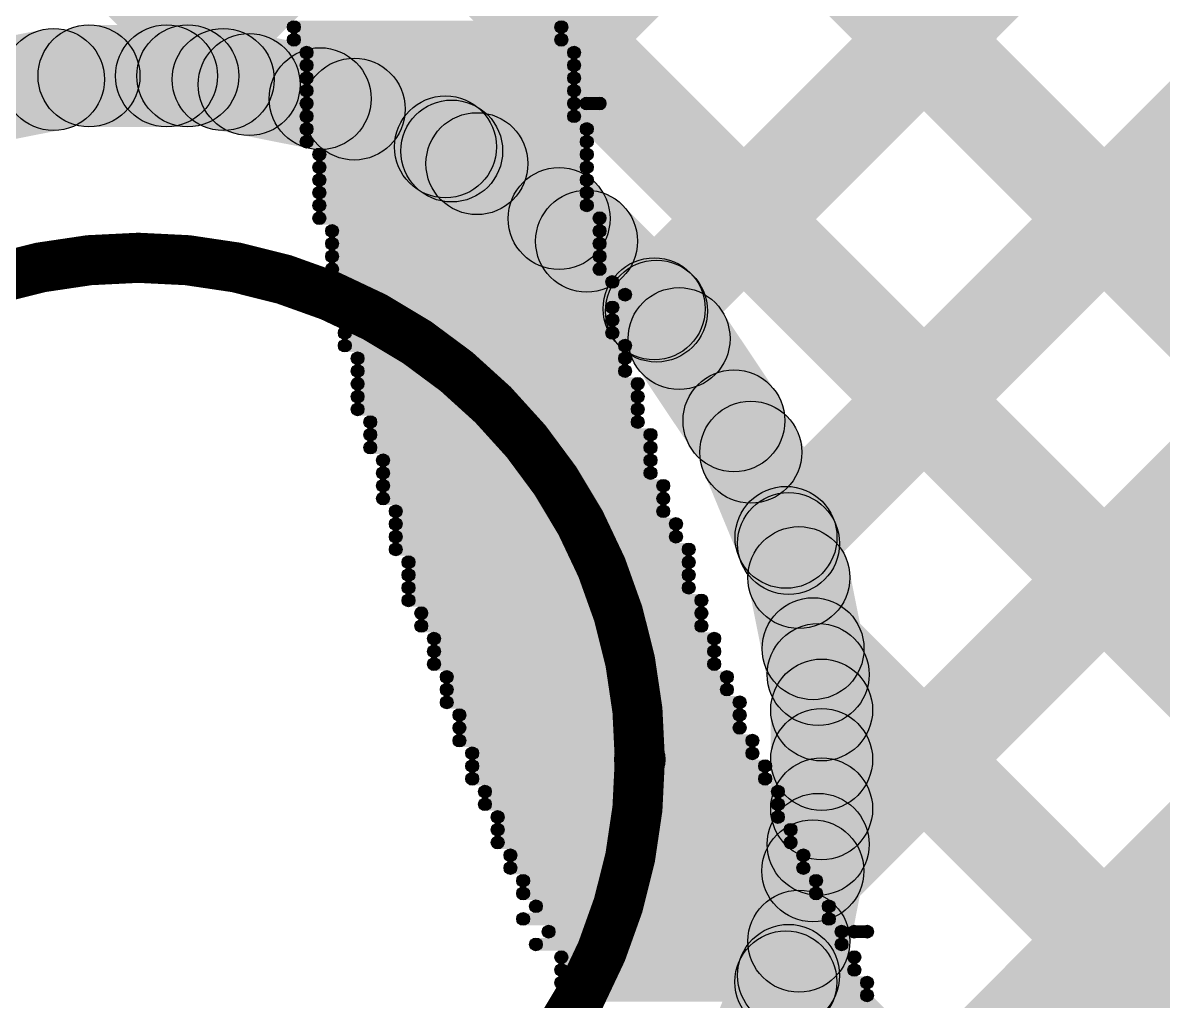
# Model space of a CAD drawing. Header units: millimetres. Extents: x 0 to 5.55, y 0 to 1.02.
# Drawn here: x 3.5737 to 3.6632, y 0.4915 to 0.5683 of the extents above; entities that cross this region are included whole.
import ezdxf

# ---------------------------------------------------------------- set-up
doc = ezdxf.new("R2010")
doc.units = ezdxf.units.MM
doc.header["$MEASUREMENT"] = 0
for name, color, linetype in [('BottomLayer', 5, 'Continuous'), ('Mechanical2', 216, 'Continuous'), ('MultiLayer', 9, 'Continuous'), ('TopLayer', 1, 'Continuous'), ('TopOverlay', 2, 'Continuous')]:
    doc.layers.add(name, color=color, linetype=linetype)

msp = doc.modelspace()

# ---------------------------------------------------------------- hatches: boundary and pattern name
at = {"layer": 'BottomLayer'}
for points in [[(3.545428, 0.377514), (3.539771, 0.38317), (4.154429, 0.997828), (4.160086, 0.992172)], [(3.587829, 0.561337), (3.582173, 0.566994), (4.013007, 0.997828), (4.018664, 0.992172)], [(3.61022, 0.555444), (3.604564, 0.5611), (4.041292, 0.997828), (4.046948, 0.992172)], [(3.62612, 0.543059), (3.620463, 0.548716), (4.069576, 0.997828), (4.075233, 0.992172)], [(3.636467, 0.525121), (3.63081, 0.530778), (4.09786, 0.997828), (4.103517, 0.992172)], [(3.638577, 0.498948), (3.63292, 0.504604), (4.126144, 0.997828), (4.131801, 0.992172)], [(3.485172, 0.720711), (3.490828, 0.726368), (3.919868, 0.297328), (3.914211, 0.291672)], [(3.471799, 0.705799), (3.477456, 0.711456), (3.891584, 0.297328), (3.885927, 0.291672)], [(3.452143, 0.697172), (3.457799, 0.702828), (3.594312, 0.566316), (3.588655, 0.560659)], [(3.569305, 0.558455), (3.567744, 0.566301), (3.57535, 0.567814), (3.576911, 0.559968)], [(3.578915, 0.560165), (3.578915, 0.568165), (3.586671, 0.568165), (3.586671, 0.560165)], [(3.588675, 0.559968), (3.590236, 0.567814), (3.597842, 0.566301), (3.596281, 0.558455)], [(3.598209, 0.55787), (3.60127, 0.565261), (3.608435, 0.562293), (3.605373, 0.554902)], [(3.60715, 0.553953), (3.611594, 0.560605), (3.618043, 0.556296), (3.613598, 0.549644)], [(3.615155, 0.548367), (3.620812, 0.554024), (3.626296, 0.54854), (3.620639, 0.542883)], [(3.621916, 0.541326), (3.628568, 0.545771), (3.632877, 0.539322), (3.626225, 0.534878)], [(3.627174, 0.533101), (3.634566, 0.536163), (3.637533, 0.528998), (3.630142, 0.525937)], [(3.630727, 0.524009), (3.638573, 0.52557), (3.640086, 0.517964), (3.63224, 0.516403)], [(3.632931, 0.516383), (3.638588, 0.52204), (3.863299, 0.297328), (3.857643, 0.291672)], [(3.640437, 0.510521), (3.632437, 0.510521), (3.632437, 0.514398), (3.640437, 0.514398)], [(3.640437, 0.506643), (3.632437, 0.506643), (3.632437, 0.510521), (3.640437, 0.510521)], [(3.638573, 0.495472), (3.630727, 0.497033), (3.63224, 0.504639), (3.640086, 0.503078)], [(3.634566, 0.484879), (3.627174, 0.48794), (3.630142, 0.495105), (3.637533, 0.492044)], [(3.630797, 0.490233), (3.636454, 0.49589), (3.835015, 0.297328), (3.829358, 0.291672)]]:
    msp.add_hatch(color=5, dxfattribs=at).paths.add_polyline_path(points)
h = msp.add_hatch(color=5, dxfattribs=at)
edge = h.paths.add_edge_path()
edge.add_arc((3.57613, 0.563891), 0.004, 0, 360)
h = msp.add_hatch(color=5, dxfattribs=at)
edge = h.paths.add_edge_path()
edge.add_arc((3.578915, 0.564165), 0.004, 0, 360)
h = msp.add_hatch(color=5, dxfattribs=at)
edge = h.paths.add_edge_path()
edge.add_arc((3.585001, 0.564165), 0.004, 0, 360)
h = msp.add_hatch(color=5, dxfattribs=at)
edge = h.paths.add_edge_path()
edge.add_arc((3.586671, 0.564165), 0.004, 0, 360)
h = msp.add_hatch(color=5, dxfattribs=at)
edge = h.paths.add_edge_path()
edge.add_arc((3.589455, 0.563891), 0.004, 0, 360)
h = msp.add_hatch(color=5, dxfattribs=at)
edge = h.paths.add_edge_path()
edge.add_arc((3.591483, 0.563488), 0.004, 0, 360)
h = msp.add_hatch(color=5, dxfattribs=at)
edge = h.paths.add_edge_path()
edge.add_arc((3.597062, 0.562378), 0.004, 0, 360)
h = msp.add_hatch(color=5, dxfattribs=at)
edge = h.paths.add_edge_path()
edge.add_arc((3.599739, 0.561566), 0.004, 0, 360)
h = msp.add_hatch(color=5, dxfattribs=at)
edge = h.paths.add_edge_path()
edge.add_arc((3.606904, 0.558598), 0.004, 0, 360)
h = msp.add_hatch(color=5, dxfattribs=at)
edge = h.paths.add_edge_path()
edge.add_arc((3.607392, 0.558272), 0.004, 0, 360)
h = msp.add_hatch(color=5, dxfattribs=at)
edge = h.paths.add_edge_path()
edge.add_arc((3.609372, 0.557279), 0.004, 0, 360)
h = msp.add_hatch(color=5, dxfattribs=at)
edge = h.paths.add_edge_path()
edge.add_arc((3.61582, 0.55297), 0.004, 0, 360)
h = msp.add_hatch(color=5, dxfattribs=at)
edge = h.paths.add_edge_path()
edge.add_arc((3.617983, 0.551195), 0.004, 0, 360)
h = msp.add_hatch(color=5, dxfattribs=at)
edge = h.paths.add_edge_path()
edge.add_arc((3.623291, 0.545887), 0.004, 0, 360)
h = msp.add_hatch(color=5, dxfattribs=at)
edge = h.paths.add_edge_path()
edge.add_arc((3.623467, 0.545711), 0.004, 0, 360)
h = msp.add_hatch(color=5, dxfattribs=at)
edge = h.paths.add_edge_path()
edge.add_arc((3.625242, 0.543548), 0.004, 0, 360)
h = msp.add_hatch(color=5, dxfattribs=at)
edge = h.paths.add_edge_path()
edge.add_arc((3.629551, 0.5371), 0.004, 0, 360)
h = msp.add_hatch(color=5, dxfattribs=at)
edge = h.paths.add_edge_path()
edge.add_arc((3.63087, 0.534632), 0.004, 0, 360)
h = msp.add_hatch(color=5, dxfattribs=at)
edge = h.paths.add_edge_path()
edge.add_arc((3.633638, 0.527949), 0.004, 0, 360)
h = msp.add_hatch(color=5, dxfattribs=at)
edge = h.paths.add_edge_path()
edge.add_arc((3.633838, 0.527467), 0.004, 0, 360)
h = msp.add_hatch(color=5, dxfattribs=at)
edge = h.paths.add_edge_path()
edge.add_arc((3.63465, 0.52479), 0.004, 0, 360)
h = msp.add_hatch(color=5, dxfattribs=at)
edge = h.paths.add_edge_path()
edge.add_arc((3.63576, 0.519211), 0.004, 0, 360)
h = msp.add_hatch(color=5, dxfattribs=at)
edge = h.paths.add_edge_path()
edge.add_arc((3.636163, 0.517183), 0.004, 0, 360)
h = msp.add_hatch(color=5, dxfattribs=at)
edge = h.paths.add_edge_path()
edge.add_arc((3.636437, 0.514398), 0.004, 0, 360)
h = msp.add_hatch(color=5, dxfattribs=at)
edge = h.paths.add_edge_path()
edge.add_arc((3.636437, 0.510521), 0.004, 0, 360)
h = msp.add_hatch(color=5, dxfattribs=at)
edge = h.paths.add_edge_path()
edge.add_arc((3.636437, 0.510521), 0.004, 0, 360)
h = msp.add_hatch(color=5, dxfattribs=at)
edge = h.paths.add_edge_path()
edge.add_arc((3.636437, 0.506643), 0.004, 0, 360)
h = msp.add_hatch(color=5, dxfattribs=at)
edge = h.paths.add_edge_path()
edge.add_arc((3.636163, 0.503858), 0.004, 0, 360)
h = msp.add_hatch(color=5, dxfattribs=at)
edge = h.paths.add_edge_path()
edge.add_arc((3.635749, 0.501776), 0.004, 0, 360)
h = msp.add_hatch(color=5, dxfattribs=at)
edge = h.paths.add_edge_path()
edge.add_arc((3.63465, 0.496252), 0.004, 0, 360)
h = msp.add_hatch(color=5, dxfattribs=at)
edge = h.paths.add_edge_path()
edge.add_arc((3.633625, 0.493061), 0.004, 0, 360)
h = msp.add_hatch(color=5, dxfattribs=at)
edge = h.paths.add_edge_path()
edge.add_arc((3.633838, 0.493575), 0.004, 0, 360)
at = {"layer": 'Mechanical2'}
h = msp.add_hatch(color=216, dxfattribs=at)
edge = h.paths.add_edge_path()
edge.add_arc((3.622163, 0.510521), 0.001969, 0, 360)
at = {"layer": 'TopLayer'}
for points in [[(3.158575, 0.990739), (3.164232, 0.996396), (3.594312, 0.566316), (3.588655, 0.560659)], [(3.186859, 0.990739), (3.192516, 0.996396), (3.876584, 0.312328), (3.870927, 0.306672)], [(3.215143, 0.990739), (3.2208, 0.996396), (3.904868, 0.312328), (3.899211, 0.306672)], [(3.525586, 0.357672), (3.519929, 0.363328), (4.152996, 0.996396), (4.158653, 0.990739)], [(3.587829, 0.561337), (3.582173, 0.566994), (4.011575, 0.996396), (4.017232, 0.990739)], [(3.61022, 0.555444), (3.604564, 0.5611), (4.039859, 0.996396), (4.045516, 0.990739)], [(3.62612, 0.543059), (3.620463, 0.548716), (4.068144, 0.996396), (4.0738, 0.990739)], [(3.636467, 0.525121), (3.63081, 0.530778), (4.096428, 0.996396), (4.102085, 0.990739)], [(3.638577, 0.498948), (3.63292, 0.504604), (4.124712, 0.996396), (4.130369, 0.990739)], [(3.569305, 0.558455), (3.567744, 0.566301), (3.57535, 0.567814), (3.576911, 0.559968)], [(3.578915, 0.560165), (3.578915, 0.568165), (3.586671, 0.568165), (3.586671, 0.560165)], [(3.588675, 0.559968), (3.590236, 0.567814), (3.597842, 0.566301), (3.596281, 0.558455)], [(3.598209, 0.55787), (3.60127, 0.565261), (3.608435, 0.562293), (3.605373, 0.554902)], [(3.60715, 0.553953), (3.611594, 0.560605), (3.618043, 0.556296), (3.613598, 0.549644)], [(3.615155, 0.548367), (3.620812, 0.554024), (3.626296, 0.54854), (3.620639, 0.542883)], [(3.621916, 0.541326), (3.628568, 0.545771), (3.632877, 0.539322), (3.626225, 0.534878)], [(3.627174, 0.533101), (3.634566, 0.536163), (3.637533, 0.528998), (3.630142, 0.525937)], [(3.630727, 0.524009), (3.638573, 0.52557), (3.640086, 0.517964), (3.63224, 0.516403)], [(3.632931, 0.516383), (3.638588, 0.52204), (3.848299, 0.312328), (3.842643, 0.306672)], [(3.640437, 0.510521), (3.632437, 0.510521), (3.632437, 0.514398), (3.640437, 0.514398)], [(3.640437, 0.506643), (3.632437, 0.506643), (3.632437, 0.510521), (3.640437, 0.510521)], [(3.638573, 0.495472), (3.630727, 0.497033), (3.63224, 0.504639), (3.640086, 0.503078)], [(3.634566, 0.484879), (3.627174, 0.48794), (3.630142, 0.495105), (3.637533, 0.492044)], [(3.630797, 0.490233), (3.636454, 0.49589), (3.820015, 0.312328), (3.814358, 0.306672)]]:
    msp.add_hatch(color=1, dxfattribs=at).paths.add_polyline_path(points)
h = msp.add_hatch(color=1, dxfattribs=at)
edge = h.paths.add_edge_path()
edge.add_arc((3.57613, 0.563891), 0.004, 0, 360)
h = msp.add_hatch(color=1, dxfattribs=at)
edge = h.paths.add_edge_path()
edge.add_arc((3.578915, 0.564165), 0.004, 0, 360)
h = msp.add_hatch(color=1, dxfattribs=at)
edge = h.paths.add_edge_path()
edge.add_arc((3.585001, 0.564165), 0.004, 0, 360)
h = msp.add_hatch(color=1, dxfattribs=at)
edge = h.paths.add_edge_path()
edge.add_arc((3.586671, 0.564165), 0.004, 0, 360)
h = msp.add_hatch(color=1, dxfattribs=at)
edge = h.paths.add_edge_path()
edge.add_arc((3.589455, 0.563891), 0.004, 0, 360)
h = msp.add_hatch(color=1, dxfattribs=at)
edge = h.paths.add_edge_path()
edge.add_arc((3.591483, 0.563488), 0.004, 0, 360)
h = msp.add_hatch(color=1, dxfattribs=at)
edge = h.paths.add_edge_path()
edge.add_arc((3.597062, 0.562378), 0.004, 0, 360)
h = msp.add_hatch(color=1, dxfattribs=at)
edge = h.paths.add_edge_path()
edge.add_arc((3.599739, 0.561566), 0.004, 0, 360)
h = msp.add_hatch(color=1, dxfattribs=at)
edge = h.paths.add_edge_path()
edge.add_arc((3.606904, 0.558598), 0.004, 0, 360)
h = msp.add_hatch(color=1, dxfattribs=at)
edge = h.paths.add_edge_path()
edge.add_arc((3.607392, 0.558272), 0.004, 0, 360)
h = msp.add_hatch(color=1, dxfattribs=at)
edge = h.paths.add_edge_path()
edge.add_arc((3.609372, 0.557279), 0.004, 0, 360)
h = msp.add_hatch(color=1, dxfattribs=at)
edge = h.paths.add_edge_path()
edge.add_arc((3.61582, 0.55297), 0.004, 0, 360)
h = msp.add_hatch(color=1, dxfattribs=at)
edge = h.paths.add_edge_path()
edge.add_arc((3.617983, 0.551195), 0.004, 0, 360)
h = msp.add_hatch(color=1, dxfattribs=at)
edge = h.paths.add_edge_path()
edge.add_arc((3.623291, 0.545887), 0.004, 0, 360)
h = msp.add_hatch(color=1, dxfattribs=at)
edge = h.paths.add_edge_path()
edge.add_arc((3.623467, 0.545711), 0.004, 0, 360)
h = msp.add_hatch(color=1, dxfattribs=at)
edge = h.paths.add_edge_path()
edge.add_arc((3.625242, 0.543548), 0.004, 0, 360)
h = msp.add_hatch(color=1, dxfattribs=at)
edge = h.paths.add_edge_path()
edge.add_arc((3.629551, 0.5371), 0.004, 0, 360)
h = msp.add_hatch(color=1, dxfattribs=at)
edge = h.paths.add_edge_path()
edge.add_arc((3.63087, 0.534632), 0.004, 0, 360)
h = msp.add_hatch(color=1, dxfattribs=at)
edge = h.paths.add_edge_path()
edge.add_arc((3.633638, 0.527949), 0.004, 0, 360)
h = msp.add_hatch(color=1, dxfattribs=at)
edge = h.paths.add_edge_path()
edge.add_arc((3.633838, 0.527467), 0.004, 0, 360)
h = msp.add_hatch(color=1, dxfattribs=at)
edge = h.paths.add_edge_path()
edge.add_arc((3.63465, 0.52479), 0.004, 0, 360)
h = msp.add_hatch(color=1, dxfattribs=at)
edge = h.paths.add_edge_path()
edge.add_arc((3.63576, 0.519211), 0.004, 0, 360)
h = msp.add_hatch(color=1, dxfattribs=at)
edge = h.paths.add_edge_path()
edge.add_arc((3.636163, 0.517183), 0.004, 0, 360)
h = msp.add_hatch(color=1, dxfattribs=at)
edge = h.paths.add_edge_path()
edge.add_arc((3.636437, 0.514398), 0.004, 0, 360)
h = msp.add_hatch(color=1, dxfattribs=at)
edge = h.paths.add_edge_path()
edge.add_arc((3.636437, 0.510521), 0.004, 0, 360)
h = msp.add_hatch(color=1, dxfattribs=at)
edge = h.paths.add_edge_path()
edge.add_arc((3.636437, 0.510521), 0.004, 0, 360)
h = msp.add_hatch(color=1, dxfattribs=at)
edge = h.paths.add_edge_path()
edge.add_arc((3.636437, 0.506643), 0.004, 0, 360)
h = msp.add_hatch(color=1, dxfattribs=at)
edge = h.paths.add_edge_path()
edge.add_arc((3.636163, 0.503858), 0.004, 0, 360)
h = msp.add_hatch(color=1, dxfattribs=at)
edge = h.paths.add_edge_path()
edge.add_arc((3.635749, 0.501776), 0.004, 0, 360)
h = msp.add_hatch(color=1, dxfattribs=at)
edge = h.paths.add_edge_path()
edge.add_arc((3.63465, 0.496252), 0.004, 0, 360)
h = msp.add_hatch(color=1, dxfattribs=at)
edge = h.paths.add_edge_path()
edge.add_arc((3.633625, 0.493061), 0.004, 0, 360)
h = msp.add_hatch(color=1, dxfattribs=at)
edge = h.paths.add_edge_path()
edge.add_arc((3.633838, 0.493575), 0.004, 0, 360)
at = {"layer": 'TopOverlay'}
h = msp.add_hatch(color=2, dxfattribs=at)
edge = h.paths.add_edge_path()
edge.add_arc((3.595, 0.568), 0.0005, 0, 360)
for points in [[(3.595, 0.5675), (3.595, 0.5685), (3.616, 0.5685), (3.616, 0.5675)], [(3.595, 0.5665), (3.595, 0.5675), (3.616, 0.5675), (3.616, 0.5665)], [(3.596, 0.5655), (3.596, 0.5665), (3.617, 0.5665), (3.617, 0.5655)], [(3.596, 0.5645), (3.596, 0.5655), (3.617, 0.5655), (3.617, 0.5645)], [(3.596, 0.5635), (3.596, 0.5645), (3.617, 0.5645), (3.617, 0.5635)], [(3.596, 0.5625), (3.596, 0.5635), (3.617, 0.5635), (3.617, 0.5625)], [(3.596, 0.5615), (3.596, 0.5625), (3.617, 0.5625), (3.617, 0.5615)], [(3.618, 0.5615), (3.618, 0.5625), (3.619, 0.5625), (3.619, 0.5615)], [(3.596, 0.5605), (3.596, 0.5615), (3.617, 0.5615), (3.617, 0.5605)], [(3.596, 0.5595), (3.596, 0.5605), (3.618, 0.5605), (3.618, 0.5595)], [(3.596, 0.5585), (3.596, 0.5595), (3.618, 0.5595), (3.618, 0.5585)], [(3.597, 0.5575), (3.597, 0.5585), (3.618, 0.5585), (3.618, 0.5575)], [(3.597, 0.5565), (3.597, 0.5575), (3.618, 0.5575), (3.618, 0.5565)], [(3.597, 0.5555), (3.597, 0.5565), (3.618, 0.5565), (3.618, 0.5555)], [(3.597, 0.5545), (3.597, 0.5555), (3.618, 0.5555), (3.618, 0.5545)], [(3.597, 0.5535), (3.597, 0.5545), (3.618, 0.5545), (3.618, 0.5535)], [(3.597, 0.5525), (3.597, 0.5535), (3.619, 0.5535), (3.619, 0.5525)], [(3.598, 0.5515), (3.598, 0.5525), (3.619, 0.5525), (3.619, 0.5515)], [(3.598, 0.5505), (3.598, 0.5515), (3.619, 0.5515), (3.619, 0.5505)], [(3.598, 0.5495), (3.598, 0.5505), (3.619, 0.5505), (3.619, 0.5495)], [(3.598, 0.5485), (3.598, 0.5495), (3.619, 0.5495), (3.619, 0.5485)], [(3.598, 0.5475), (3.598, 0.5485), (3.62, 0.5485), (3.62, 0.5475)], [(3.596, 0.5465), (3.596, 0.5475), (3.597, 0.5475), (3.597, 0.5465)], [(3.599, 0.5465), (3.599, 0.5475), (3.621, 0.5475), (3.621, 0.5465)], [(3.599, 0.5455), (3.599, 0.5465), (3.62, 0.5465), (3.62, 0.5455)], [(3.599, 0.5445), (3.599, 0.5455), (3.62, 0.5455), (3.62, 0.5445)], [(3.599, 0.5435), (3.599, 0.5445), (3.62, 0.5445), (3.62, 0.5435)], [(3.599, 0.5425), (3.599, 0.5435), (3.621, 0.5435), (3.621, 0.5425)], [(3.6, 0.5415), (3.6, 0.5425), (3.621, 0.5425), (3.621, 0.5415)], [(3.6, 0.5405), (3.6, 0.5415), (3.621, 0.5415), (3.621, 0.5405)], [(3.6, 0.5395), (3.6, 0.5405), (3.622, 0.5405), (3.622, 0.5395)], [(3.6, 0.5385), (3.6, 0.5395), (3.622, 0.5395), (3.622, 0.5385)], [(3.6, 0.5375), (3.6, 0.5385), (3.622, 0.5385), (3.622, 0.5375)], [(3.601, 0.5365), (3.601, 0.5375), (3.622, 0.5375), (3.622, 0.5365)], [(3.601, 0.5355), (3.601, 0.5365), (3.623, 0.5365), (3.623, 0.5355)], [(3.601, 0.5345), (3.601, 0.5355), (3.623, 0.5355), (3.623, 0.5345)], [(3.602, 0.5335), (3.602, 0.5345), (3.623, 0.5345), (3.623, 0.5335)], [(3.602, 0.5325), (3.602, 0.5335), (3.623, 0.5335), (3.623, 0.5325)], [(3.602, 0.5315), (3.602, 0.5325), (3.624, 0.5325), (3.624, 0.5315)], [(3.602, 0.5305), (3.602, 0.5315), (3.624, 0.5315), (3.624, 0.5305)], [(3.603, 0.5295), (3.603, 0.5305), (3.624, 0.5305), (3.624, 0.5295)], [(3.603, 0.5285), (3.603, 0.5295), (3.625, 0.5295), (3.625, 0.5285)], [(3.603, 0.5275), (3.603, 0.5285), (3.625, 0.5285), (3.625, 0.5275)], [(3.603, 0.5265), (3.603, 0.5275), (3.626, 0.5275), (3.626, 0.5265)], [(3.604, 0.5255), (3.604, 0.5265), (3.626, 0.5265), (3.626, 0.5255)], [(3.604, 0.5245), (3.604, 0.5255), (3.626, 0.5255), (3.626, 0.5245)], [(3.604, 0.5235), (3.604, 0.5245), (3.626, 0.5245), (3.626, 0.5235)], [(3.604, 0.5225), (3.604, 0.5235), (3.627, 0.5235), (3.627, 0.5225)], [(3.605, 0.5215), (3.605, 0.5225), (3.627, 0.5225), (3.627, 0.5215)], [(3.605, 0.5205), (3.605, 0.5215), (3.627, 0.5215), (3.627, 0.5205)], [(3.606, 0.5195), (3.606, 0.5205), (3.628, 0.5205), (3.628, 0.5195)], [(3.606, 0.5185), (3.606, 0.5195), (3.628, 0.5195), (3.628, 0.5185)], [(3.606, 0.5175), (3.606, 0.5185), (3.628, 0.5185), (3.628, 0.5175)], [(3.607, 0.5165), (3.607, 0.5175), (3.629, 0.5175), (3.629, 0.5165)], [(3.607, 0.5155), (3.607, 0.5165), (3.629, 0.5165), (3.629, 0.5155)], [(3.607, 0.5145), (3.607, 0.5155), (3.63, 0.5155), (3.63, 0.5145)], [(3.608, 0.5135), (3.608, 0.5145), (3.63, 0.5145), (3.63, 0.5135)], [(3.608, 0.5125), (3.608, 0.5135), (3.63, 0.5135), (3.63, 0.5125)], [(3.608, 0.5115), (3.608, 0.5125), (3.631, 0.5125), (3.631, 0.5115)], [(3.609, 0.5105), (3.609, 0.5115), (3.631, 0.5115), (3.631, 0.5105)], [(3.609, 0.5095), (3.609, 0.5105), (3.632, 0.5105), (3.632, 0.5095)], [(3.609, 0.5085), (3.609, 0.5095), (3.632, 0.5095), (3.632, 0.5085)], [(3.61, 0.5075), (3.61, 0.5085), (3.633, 0.5085), (3.633, 0.5075)], [(3.61, 0.5065), (3.61, 0.5075), (3.633, 0.5075), (3.633, 0.5065)], [(3.611, 0.5055), (3.611, 0.5065), (3.633, 0.5065), (3.633, 0.5055)], [(3.611, 0.5045), (3.611, 0.5055), (3.634, 0.5055), (3.634, 0.5045)], [(3.611, 0.5035), (3.611, 0.5045), (3.634, 0.5045), (3.634, 0.5035)], [(3.612, 0.5025), (3.612, 0.5035), (3.635, 0.5035), (3.635, 0.5025)], [(3.612, 0.5015), (3.612, 0.5025), (3.635, 0.5025), (3.635, 0.5015)], [(3.613, 0.5005), (3.613, 0.5015), (3.636, 0.5015), (3.636, 0.5005)], [(3.613, 0.4995), (3.613, 0.5005), (3.636, 0.5005), (3.636, 0.4995)], [(3.614, 0.4985), (3.614, 0.4995), (3.637, 0.4995), (3.637, 0.4985)], [(3.613, 0.4975), (3.613, 0.4985), (3.637, 0.4985), (3.637, 0.4975)], [(3.615, 0.4965), (3.615, 0.4975), (3.638, 0.4975), (3.638, 0.4965)], [(3.639, 0.4965), (3.639, 0.4975), (3.64, 0.4975), (3.64, 0.4965)], [(3.614, 0.4955), (3.614, 0.4965), (3.638, 0.4965), (3.638, 0.4955)], [(3.616, 0.4945), (3.616, 0.4955), (3.639, 0.4955), (3.639, 0.4945)], [(3.616, 0.4935), (3.616, 0.4945), (3.639, 0.4945), (3.639, 0.4935)], [(3.616, 0.4925), (3.616, 0.4935), (3.64, 0.4935), (3.64, 0.4925)], [(3.617, 0.4915), (3.617, 0.4925), (3.64, 0.4925), (3.64, 0.4915)]]:
    msp.add_hatch(color=2, dxfattribs=at).paths.add_polyline_path(points)
h = msp.add_hatch(color=2, dxfattribs=at)
edge = h.paths.add_edge_path()
edge.add_arc((3.616, 0.568), 0.0005, 0, 360)
h = msp.add_hatch(color=2, dxfattribs=at)
edge = h.paths.add_edge_path()
edge.add_arc((3.595, 0.567), 0.0005, 0, 360)
h = msp.add_hatch(color=2, dxfattribs=at)
edge = h.paths.add_edge_path()
edge.add_arc((3.616, 0.567), 0.0005, 0, 360)
h = msp.add_hatch(color=2, dxfattribs=at)
edge = h.paths.add_edge_path()
edge.add_arc((3.596, 0.566), 0.0005, 0, 360)
h = msp.add_hatch(color=2, dxfattribs=at)
edge = h.paths.add_edge_path()
edge.add_arc((3.617, 0.566), 0.0005, 0, 360)
h = msp.add_hatch(color=2, dxfattribs=at)
edge = h.paths.add_edge_path()
edge.add_arc((3.596, 0.565), 0.0005, 0, 360)
h = msp.add_hatch(color=2, dxfattribs=at)
edge = h.paths.add_edge_path()
edge.add_arc((3.617, 0.565), 0.0005, 0, 360)
h = msp.add_hatch(color=2, dxfattribs=at)
edge = h.paths.add_edge_path()
edge.add_arc((3.596, 0.564), 0.0005, 0, 360)
h = msp.add_hatch(color=2, dxfattribs=at)
edge = h.paths.add_edge_path()
edge.add_arc((3.617, 0.564), 0.0005, 0, 360)
h = msp.add_hatch(color=2, dxfattribs=at)
edge = h.paths.add_edge_path()
edge.add_arc((3.596, 0.563), 0.0005, 0, 360)
h = msp.add_hatch(color=2, dxfattribs=at)
edge = h.paths.add_edge_path()
edge.add_arc((3.617, 0.563), 0.0005, 0, 360)
h = msp.add_hatch(color=2, dxfattribs=at)
edge = h.paths.add_edge_path()
edge.add_arc((3.596, 0.562), 0.0005, 0, 360)
h = msp.add_hatch(color=2, dxfattribs=at)
edge = h.paths.add_edge_path()
edge.add_arc((3.617, 0.562), 0.0005, 0, 360)
h = msp.add_hatch(color=2, dxfattribs=at)
edge = h.paths.add_edge_path()
edge.add_arc((3.618, 0.562), 0.0005, 0, 360)
h = msp.add_hatch(color=2, dxfattribs=at)
edge = h.paths.add_edge_path()
edge.add_arc((3.619, 0.562), 0.0005, 0, 360)
h = msp.add_hatch(color=2, dxfattribs=at)
edge = h.paths.add_edge_path()
edge.add_arc((3.596, 0.561), 0.0005, 0, 360)
h = msp.add_hatch(color=2, dxfattribs=at)
edge = h.paths.add_edge_path()
edge.add_arc((3.617, 0.561), 0.0005, 0, 360)
h = msp.add_hatch(color=2, dxfattribs=at)
edge = h.paths.add_edge_path()
edge.add_arc((3.596, 0.56), 0.0005, 0, 360)
h = msp.add_hatch(color=2, dxfattribs=at)
edge = h.paths.add_edge_path()
edge.add_arc((3.618, 0.56), 0.0005, 0, 360)
h = msp.add_hatch(color=2, dxfattribs=at)
edge = h.paths.add_edge_path()
edge.add_arc((3.596, 0.559), 0.0005, 0, 360)
h = msp.add_hatch(color=2, dxfattribs=at)
edge = h.paths.add_edge_path()
edge.add_arc((3.618, 0.559), 0.0005, 0, 360)
h = msp.add_hatch(color=2, dxfattribs=at)
edge = h.paths.add_edge_path()
edge.add_arc((3.597, 0.558), 0.0005, 0, 360)
h = msp.add_hatch(color=2, dxfattribs=at)
edge = h.paths.add_edge_path()
edge.add_arc((3.618, 0.558), 0.0005, 0, 360)
h = msp.add_hatch(color=2, dxfattribs=at)
edge = h.paths.add_edge_path()
edge.add_arc((3.597, 0.557), 0.0005, 0, 360)
h = msp.add_hatch(color=2, dxfattribs=at)
edge = h.paths.add_edge_path()
edge.add_arc((3.618, 0.557), 0.0005, 0, 360)
h = msp.add_hatch(color=2, dxfattribs=at)
edge = h.paths.add_edge_path()
edge.add_arc((3.597, 0.556), 0.0005, 0, 360)
h = msp.add_hatch(color=2, dxfattribs=at)
edge = h.paths.add_edge_path()
edge.add_arc((3.618, 0.556), 0.0005, 0, 360)
h = msp.add_hatch(color=2, dxfattribs=at)
edge = h.paths.add_edge_path()
edge.add_arc((3.597, 0.555), 0.0005, 0, 360)
h = msp.add_hatch(color=2, dxfattribs=at)
edge = h.paths.add_edge_path()
edge.add_arc((3.618, 0.555), 0.0005, 0, 360)
h = msp.add_hatch(color=2, dxfattribs=at)
edge = h.paths.add_edge_path()
edge.add_arc((3.597, 0.554), 0.0005, 0, 360)
h = msp.add_hatch(color=2, dxfattribs=at)
edge = h.paths.add_edge_path()
edge.add_arc((3.618, 0.554), 0.0005, 0, 360)
h = msp.add_hatch(color=2, dxfattribs=at)
edge = h.paths.add_edge_path()
edge.add_arc((3.597, 0.553), 0.0005, 0, 360)
h = msp.add_hatch(color=2, dxfattribs=at)
edge = h.paths.add_edge_path()
edge.add_arc((3.619, 0.553), 0.0005, 0, 360)
h = msp.add_hatch(color=2, dxfattribs=at)
edge = h.paths.add_edge_path()
edge.add_arc((3.598, 0.552), 0.0005, 0, 360)
h = msp.add_hatch(color=2, dxfattribs=at)
edge = h.paths.add_edge_path()
edge.add_arc((3.619, 0.552), 0.0005, 0, 360)
h = msp.add_hatch(color=2, dxfattribs=at)
edge = h.paths.add_edge_path()
edge.add_arc((3.598, 0.551), 0.0005, 0, 360)
h = msp.add_hatch(color=2, dxfattribs=at)
edge = h.paths.add_edge_path()
edge.add_arc((3.619, 0.551), 0.0005, 0, 360)
h = msp.add_hatch(color=2, dxfattribs=at)
edge = h.paths.add_edge_path()
edge.add_arc((3.598, 0.55), 0.0005, 0, 360)
h = msp.add_hatch(color=2, dxfattribs=at)
edge = h.paths.add_edge_path()
edge.add_arc((3.619, 0.55), 0.0005, 0, 360)
h = msp.add_hatch(color=2, dxfattribs=at)
edge = h.paths.add_edge_path()
edge.add_arc((3.598, 0.549), 0.0005, 0, 360)
h = msp.add_hatch(color=2, dxfattribs=at)
edge = h.paths.add_edge_path()
edge.add_arc((3.619, 0.549), 0.0005, 0, 360)
h = msp.add_hatch(color=2, dxfattribs=at)
edge = h.paths.add_edge_path()
edge.add_arc((3.598, 0.548), 0.0005, 0, 360)
h = msp.add_hatch(color=2, dxfattribs=at)
edge = h.paths.add_edge_path()
edge.add_arc((3.62, 0.548), 0.0005, 0, 360)
h = msp.add_hatch(color=2, dxfattribs=at)
edge = h.paths.add_edge_path()
edge.add_arc((3.596, 0.547), 0.0005, 0, 360)
h = msp.add_hatch(color=2, dxfattribs=at)
edge = h.paths.add_edge_path()
edge.add_arc((3.597, 0.547), 0.0005, 0, 360)
h = msp.add_hatch(color=2, dxfattribs=at)
edge = h.paths.add_edge_path()
edge.add_arc((3.599, 0.547), 0.0005, 0, 360)
h = msp.add_hatch(color=2, dxfattribs=at)
edge = h.paths.add_edge_path()
edge.add_arc((3.621, 0.547), 0.0005, 0, 360)
h = msp.add_hatch(color=2, dxfattribs=at)
edge = h.paths.add_edge_path()
edge.add_arc((3.599, 0.546), 0.0005, 0, 360)
h = msp.add_hatch(color=2, dxfattribs=at)
edge = h.paths.add_edge_path()
edge.add_arc((3.62, 0.546), 0.0005, 0, 360)
h = msp.add_hatch(color=2, dxfattribs=at)
edge = h.paths.add_edge_path()
edge.add_arc((3.599, 0.545), 0.0005, 0, 360)
h = msp.add_hatch(color=2, dxfattribs=at)
edge = h.paths.add_edge_path()
edge.add_arc((3.62, 0.545), 0.0005, 0, 360)
h = msp.add_hatch(color=2, dxfattribs=at)
edge = h.paths.add_edge_path()
edge.add_arc((3.599, 0.544), 0.0005, 0, 360)
h = msp.add_hatch(color=2, dxfattribs=at)
edge = h.paths.add_edge_path()
edge.add_arc((3.62, 0.544), 0.0005, 0, 360)
h = msp.add_hatch(color=2, dxfattribs=at)
edge = h.paths.add_edge_path()
edge.add_arc((3.599, 0.543), 0.0005, 0, 360)
h = msp.add_hatch(color=2, dxfattribs=at)
edge = h.paths.add_edge_path()
edge.add_arc((3.621, 0.543), 0.0005, 0, 360)
h = msp.add_hatch(color=2, dxfattribs=at)
edge = h.paths.add_edge_path()
edge.add_arc((3.6, 0.542), 0.0005, 0, 360)
h = msp.add_hatch(color=2, dxfattribs=at)
edge = h.paths.add_edge_path()
edge.add_arc((3.621, 0.542), 0.0005, 0, 360)
h = msp.add_hatch(color=2, dxfattribs=at)
edge = h.paths.add_edge_path()
edge.add_arc((3.6, 0.541), 0.0005, 0, 360)
h = msp.add_hatch(color=2, dxfattribs=at)
edge = h.paths.add_edge_path()
edge.add_arc((3.621, 0.541), 0.0005, 0, 360)
h = msp.add_hatch(color=2, dxfattribs=at)
edge = h.paths.add_edge_path()
edge.add_arc((3.6, 0.54), 0.0005, 0, 360)
h = msp.add_hatch(color=2, dxfattribs=at)
edge = h.paths.add_edge_path()
edge.add_arc((3.622, 0.54), 0.0005, 0, 360)
h = msp.add_hatch(color=2, dxfattribs=at)
edge = h.paths.add_edge_path()
edge.add_arc((3.6, 0.539), 0.0005, 0, 360)
h = msp.add_hatch(color=2, dxfattribs=at)
edge = h.paths.add_edge_path()
edge.add_arc((3.622, 0.539), 0.0005, 0, 360)
h = msp.add_hatch(color=2, dxfattribs=at)
edge = h.paths.add_edge_path()
edge.add_arc((3.6, 0.538), 0.0005, 0, 360)
h = msp.add_hatch(color=2, dxfattribs=at)
edge = h.paths.add_edge_path()
edge.add_arc((3.622, 0.538), 0.0005, 0, 360)
h = msp.add_hatch(color=2, dxfattribs=at)
edge = h.paths.add_edge_path()
edge.add_arc((3.601, 0.537), 0.0005, 0, 360)
h = msp.add_hatch(color=2, dxfattribs=at)
edge = h.paths.add_edge_path()
edge.add_arc((3.622, 0.537), 0.0005, 0, 360)
h = msp.add_hatch(color=2, dxfattribs=at)
edge = h.paths.add_edge_path()
edge.add_arc((3.601, 0.536), 0.0005, 0, 360)
h = msp.add_hatch(color=2, dxfattribs=at)
edge = h.paths.add_edge_path()
edge.add_arc((3.623, 0.536), 0.0005, 0, 360)
h = msp.add_hatch(color=2, dxfattribs=at)
edge = h.paths.add_edge_path()
edge.add_arc((3.601, 0.535), 0.0005, 0, 360)
h = msp.add_hatch(color=2, dxfattribs=at)
edge = h.paths.add_edge_path()
edge.add_arc((3.623, 0.535), 0.0005, 0, 360)
h = msp.add_hatch(color=2, dxfattribs=at)
edge = h.paths.add_edge_path()
edge.add_arc((3.602, 0.534), 0.0005, 0, 360)
h = msp.add_hatch(color=2, dxfattribs=at)
edge = h.paths.add_edge_path()
edge.add_arc((3.623, 0.534), 0.0005, 0, 360)
h = msp.add_hatch(color=2, dxfattribs=at)
edge = h.paths.add_edge_path()
edge.add_arc((3.602, 0.533), 0.0005, 0, 360)
h = msp.add_hatch(color=2, dxfattribs=at)
edge = h.paths.add_edge_path()
edge.add_arc((3.623, 0.533), 0.0005, 0, 360)
h = msp.add_hatch(color=2, dxfattribs=at)
edge = h.paths.add_edge_path()
edge.add_arc((3.602, 0.532), 0.0005, 0, 360)
h = msp.add_hatch(color=2, dxfattribs=at)
edge = h.paths.add_edge_path()
edge.add_arc((3.624, 0.532), 0.0005, 0, 360)
h = msp.add_hatch(color=2, dxfattribs=at)
edge = h.paths.add_edge_path()
edge.add_arc((3.602, 0.531), 0.0005, 0, 360)
h = msp.add_hatch(color=2, dxfattribs=at)
edge = h.paths.add_edge_path()
edge.add_arc((3.624, 0.531), 0.0005, 0, 360)
h = msp.add_hatch(color=2, dxfattribs=at)
edge = h.paths.add_edge_path()
edge.add_arc((3.603, 0.53), 0.0005, 0, 360)
h = msp.add_hatch(color=2, dxfattribs=at)
edge = h.paths.add_edge_path()
edge.add_arc((3.624, 0.53), 0.0005, 0, 360)
h = msp.add_hatch(color=2, dxfattribs=at)
edge = h.paths.add_edge_path()
edge.add_arc((3.603, 0.529), 0.0005, 0, 360)
h = msp.add_hatch(color=2, dxfattribs=at)
edge = h.paths.add_edge_path()
edge.add_arc((3.625, 0.529), 0.0005, 0, 360)
h = msp.add_hatch(color=2, dxfattribs=at)
edge = h.paths.add_edge_path()
edge.add_arc((3.603, 0.528), 0.0005, 0, 360)
h = msp.add_hatch(color=2, dxfattribs=at)
edge = h.paths.add_edge_path()
edge.add_arc((3.625, 0.528), 0.0005, 0, 360)
h = msp.add_hatch(color=2, dxfattribs=at)
edge = h.paths.add_edge_path()
edge.add_arc((3.603, 0.527), 0.0005, 0, 360)
h = msp.add_hatch(color=2, dxfattribs=at)
edge = h.paths.add_edge_path()
edge.add_arc((3.626, 0.527), 0.0005, 0, 360)
h = msp.add_hatch(color=2, dxfattribs=at)
edge = h.paths.add_edge_path()
edge.add_arc((3.604, 0.526), 0.0005, 0, 360)
h = msp.add_hatch(color=2, dxfattribs=at)
edge = h.paths.add_edge_path()
edge.add_arc((3.626, 0.526), 0.0005, 0, 360)
h = msp.add_hatch(color=2, dxfattribs=at)
edge = h.paths.add_edge_path()
edge.add_arc((3.604, 0.525), 0.0005, 0, 360)
h = msp.add_hatch(color=2, dxfattribs=at)
edge = h.paths.add_edge_path()
edge.add_arc((3.626, 0.525), 0.0005, 0, 360)
h = msp.add_hatch(color=2, dxfattribs=at)
edge = h.paths.add_edge_path()
edge.add_arc((3.604, 0.524), 0.0005, 0, 360)
h = msp.add_hatch(color=2, dxfattribs=at)
edge = h.paths.add_edge_path()
edge.add_arc((3.626, 0.524), 0.0005, 0, 360)
h = msp.add_hatch(color=2, dxfattribs=at)
edge = h.paths.add_edge_path()
edge.add_arc((3.604, 0.523), 0.0005, 0, 360)
h = msp.add_hatch(color=2, dxfattribs=at)
edge = h.paths.add_edge_path()
edge.add_arc((3.627, 0.523), 0.0005, 0, 360)
h = msp.add_hatch(color=2, dxfattribs=at)
edge = h.paths.add_edge_path()
edge.add_arc((3.605, 0.522), 0.0005, 0, 360)
h = msp.add_hatch(color=2, dxfattribs=at)
edge = h.paths.add_edge_path()
edge.add_arc((3.627, 0.522), 0.0005, 0, 360)
h = msp.add_hatch(color=2, dxfattribs=at)
edge = h.paths.add_edge_path()
edge.add_arc((3.605, 0.521), 0.0005, 0, 360)
h = msp.add_hatch(color=2, dxfattribs=at)
edge = h.paths.add_edge_path()
edge.add_arc((3.627, 0.521), 0.0005, 0, 360)
h = msp.add_hatch(color=2, dxfattribs=at)
edge = h.paths.add_edge_path()
edge.add_arc((3.606, 0.52), 0.0005, 0, 360)
h = msp.add_hatch(color=2, dxfattribs=at)
edge = h.paths.add_edge_path()
edge.add_arc((3.628, 0.52), 0.0005, 0, 360)
h = msp.add_hatch(color=2, dxfattribs=at)
edge = h.paths.add_edge_path()
edge.add_arc((3.606, 0.519), 0.0005, 0, 360)
h = msp.add_hatch(color=2, dxfattribs=at)
edge = h.paths.add_edge_path()
edge.add_arc((3.628, 0.519), 0.0005, 0, 360)
h = msp.add_hatch(color=2, dxfattribs=at)
edge = h.paths.add_edge_path()
edge.add_arc((3.606, 0.518), 0.0005, 0, 360)
h = msp.add_hatch(color=2, dxfattribs=at)
edge = h.paths.add_edge_path()
edge.add_arc((3.628, 0.518), 0.0005, 0, 360)
h = msp.add_hatch(color=2, dxfattribs=at)
edge = h.paths.add_edge_path()
edge.add_arc((3.607, 0.517), 0.0005, 0, 360)
h = msp.add_hatch(color=2, dxfattribs=at)
edge = h.paths.add_edge_path()
edge.add_arc((3.629, 0.517), 0.0005, 0, 360)
h = msp.add_hatch(color=2, dxfattribs=at)
edge = h.paths.add_edge_path()
edge.add_arc((3.607, 0.516), 0.0005, 0, 360)
h = msp.add_hatch(color=2, dxfattribs=at)
edge = h.paths.add_edge_path()
edge.add_arc((3.629, 0.516), 0.0005, 0, 360)
h = msp.add_hatch(color=2, dxfattribs=at)
edge = h.paths.add_edge_path()
edge.add_arc((3.607, 0.515), 0.0005, 0, 360)
h = msp.add_hatch(color=2, dxfattribs=at)
edge = h.paths.add_edge_path()
edge.add_arc((3.63, 0.515), 0.0005, 0, 360)
h = msp.add_hatch(color=2, dxfattribs=at)
edge = h.paths.add_edge_path()
edge.add_arc((3.608, 0.514), 0.0005, 0, 360)
h = msp.add_hatch(color=2, dxfattribs=at)
edge = h.paths.add_edge_path()
edge.add_arc((3.63, 0.514), 0.0005, 0, 360)
h = msp.add_hatch(color=2, dxfattribs=at)
edge = h.paths.add_edge_path()
edge.add_arc((3.608, 0.513), 0.0005, 0, 360)
h = msp.add_hatch(color=2, dxfattribs=at)
edge = h.paths.add_edge_path()
edge.add_arc((3.63, 0.513), 0.0005, 0, 360)
h = msp.add_hatch(color=2, dxfattribs=at)
edge = h.paths.add_edge_path()
edge.add_arc((3.608, 0.512), 0.0005, 0, 360)
h = msp.add_hatch(color=2, dxfattribs=at)
edge = h.paths.add_edge_path()
edge.add_arc((3.631, 0.512), 0.0005, 0, 360)
h = msp.add_hatch(color=2, dxfattribs=at)
edge = h.paths.add_edge_path()
edge.add_arc((3.609, 0.511), 0.0005, 0, 360)
h = msp.add_hatch(color=2, dxfattribs=at)
edge = h.paths.add_edge_path()
edge.add_arc((3.631, 0.511), 0.0005, 0, 360)
h = msp.add_hatch(color=2, dxfattribs=at)
edge = h.paths.add_edge_path()
edge.add_arc((3.609, 0.51), 0.0005, 0, 360)
h = msp.add_hatch(color=2, dxfattribs=at)
edge = h.paths.add_edge_path()
edge.add_arc((3.632, 0.51), 0.0005, 0, 360)
h = msp.add_hatch(color=2, dxfattribs=at)
edge = h.paths.add_edge_path()
edge.add_arc((3.609, 0.509), 0.0005, 0, 360)
h = msp.add_hatch(color=2, dxfattribs=at)
edge = h.paths.add_edge_path()
edge.add_arc((3.632, 0.509), 0.0005, 0, 360)
h = msp.add_hatch(color=2, dxfattribs=at)
edge = h.paths.add_edge_path()
edge.add_arc((3.61, 0.508), 0.0005, 0, 360)
h = msp.add_hatch(color=2, dxfattribs=at)
edge = h.paths.add_edge_path()
edge.add_arc((3.633, 0.508), 0.0005, 0, 360)
h = msp.add_hatch(color=2, dxfattribs=at)
edge = h.paths.add_edge_path()
edge.add_arc((3.61, 0.507), 0.0005, 0, 360)
h = msp.add_hatch(color=2, dxfattribs=at)
edge = h.paths.add_edge_path()
edge.add_arc((3.633, 0.507), 0.0005, 0, 360)
h = msp.add_hatch(color=2, dxfattribs=at)
edge = h.paths.add_edge_path()
edge.add_arc((3.611, 0.506), 0.0005, 0, 360)
h = msp.add_hatch(color=2, dxfattribs=at)
edge = h.paths.add_edge_path()
edge.add_arc((3.633, 0.506), 0.0005, 0, 360)
h = msp.add_hatch(color=2, dxfattribs=at)
edge = h.paths.add_edge_path()
edge.add_arc((3.611, 0.505), 0.0005, 0, 360)
h = msp.add_hatch(color=2, dxfattribs=at)
edge = h.paths.add_edge_path()
edge.add_arc((3.634, 0.505), 0.0005, 0, 360)
h = msp.add_hatch(color=2, dxfattribs=at)
edge = h.paths.add_edge_path()
edge.add_arc((3.611, 0.504), 0.0005, 0, 360)
h = msp.add_hatch(color=2, dxfattribs=at)
edge = h.paths.add_edge_path()
edge.add_arc((3.634, 0.504), 0.0005, 0, 360)
h = msp.add_hatch(color=2, dxfattribs=at)
edge = h.paths.add_edge_path()
edge.add_arc((3.612, 0.503), 0.0005, 0, 360)
h = msp.add_hatch(color=2, dxfattribs=at)
edge = h.paths.add_edge_path()
edge.add_arc((3.635, 0.503), 0.0005, 0, 360)
h = msp.add_hatch(color=2, dxfattribs=at)
edge = h.paths.add_edge_path()
edge.add_arc((3.612, 0.502), 0.0005, 0, 360)
h = msp.add_hatch(color=2, dxfattribs=at)
edge = h.paths.add_edge_path()
edge.add_arc((3.635, 0.502), 0.0005, 0, 360)
h = msp.add_hatch(color=2, dxfattribs=at)
edge = h.paths.add_edge_path()
edge.add_arc((3.613, 0.501), 0.0005, 0, 360)
h = msp.add_hatch(color=2, dxfattribs=at)
edge = h.paths.add_edge_path()
edge.add_arc((3.636, 0.501), 0.0005, 0, 360)
h = msp.add_hatch(color=2, dxfattribs=at)
edge = h.paths.add_edge_path()
edge.add_arc((3.613, 0.5), 0.0005, 0, 360)
h = msp.add_hatch(color=2, dxfattribs=at)
edge = h.paths.add_edge_path()
edge.add_arc((3.636, 0.5), 0.0005, 0, 360)
h = msp.add_hatch(color=2, dxfattribs=at)
edge = h.paths.add_edge_path()
edge.add_arc((3.614, 0.499), 0.0005, 0, 360)
h = msp.add_hatch(color=2, dxfattribs=at)
edge = h.paths.add_edge_path()
edge.add_arc((3.637, 0.499), 0.0005, 0, 360)
h = msp.add_hatch(color=2, dxfattribs=at)
edge = h.paths.add_edge_path()
edge.add_arc((3.613, 0.498), 0.0005, 0, 360)
h = msp.add_hatch(color=2, dxfattribs=at)
edge = h.paths.add_edge_path()
edge.add_arc((3.637, 0.498), 0.0005, 0, 360)
h = msp.add_hatch(color=2, dxfattribs=at)
edge = h.paths.add_edge_path()
edge.add_arc((3.615, 0.497), 0.0005, 0, 360)
h = msp.add_hatch(color=2, dxfattribs=at)
edge = h.paths.add_edge_path()
edge.add_arc((3.638, 0.497), 0.0005, 0, 360)
h = msp.add_hatch(color=2, dxfattribs=at)
edge = h.paths.add_edge_path()
edge.add_arc((3.639, 0.497), 0.0005, 0, 360)
h = msp.add_hatch(color=2, dxfattribs=at)
edge = h.paths.add_edge_path()
edge.add_arc((3.64, 0.497), 0.0005, 0, 360)
h = msp.add_hatch(color=2, dxfattribs=at)
edge = h.paths.add_edge_path()
edge.add_arc((3.614, 0.496), 0.0005, 0, 360)
h = msp.add_hatch(color=2, dxfattribs=at)
edge = h.paths.add_edge_path()
edge.add_arc((3.638, 0.496), 0.0005, 0, 360)
h = msp.add_hatch(color=2, dxfattribs=at)
edge = h.paths.add_edge_path()
edge.add_arc((3.616, 0.495), 0.0005, 0, 360)
h = msp.add_hatch(color=2, dxfattribs=at)
edge = h.paths.add_edge_path()
edge.add_arc((3.639, 0.495), 0.0005, 0, 360)
h = msp.add_hatch(color=2, dxfattribs=at)
edge = h.paths.add_edge_path()
edge.add_arc((3.616, 0.494), 0.0005, 0, 360)
h = msp.add_hatch(color=2, dxfattribs=at)
edge = h.paths.add_edge_path()
edge.add_arc((3.639, 0.494), 0.0005, 0, 360)
h = msp.add_hatch(color=2, dxfattribs=at)
edge = h.paths.add_edge_path()
edge.add_arc((3.616, 0.493), 0.0005, 0, 360)
h = msp.add_hatch(color=2, dxfattribs=at)
edge = h.paths.add_edge_path()
edge.add_arc((3.64, 0.493), 0.0005, 0, 360)
h = msp.add_hatch(color=2, dxfattribs=at)
edge = h.paths.add_edge_path()
edge.add_arc((3.617, 0.492), 0.0005, 0, 360)
h = msp.add_hatch(color=2, dxfattribs=at)
edge = h.paths.add_edge_path()
edge.add_arc((3.64, 0.492), 0.0005, 0, 360)

# ---------------------------------------------------------------- linework, layer by layer
at = {"layer": 'BottomLayer'}
for centre in [(3.57613, 0.563891), (3.578915, 0.564165), (3.585001, 0.564165), (3.586671, 0.564165), (3.589455, 0.563891), (3.591483, 0.563488), (3.597062, 0.562378), (3.599739, 0.561566), (3.606904, 0.558598), (3.607392, 0.558272), (3.609372, 0.557279), (3.61582, 0.55297), (3.617983, 0.551195), (3.623291, 0.545887), (3.623467, 0.545711), (3.625242, 0.543548), (3.629551, 0.5371), (3.63087, 0.534632), (3.633638, 0.527949), (3.633838, 0.527467), (3.63465, 0.52479), (3.63576, 0.519211), (3.636163, 0.517183), (3.636437, 0.514398), (3.636437, 0.510521), (3.636437, 0.510521), (3.636437, 0.506643), (3.636163, 0.503858), (3.635749, 0.501776), (3.63465, 0.496252), (3.633625, 0.493061), (3.633838, 0.493575)]:
    msp.add_circle(centre, 0.004, dxfattribs=at)
at = {"layer": 'Mechanical2', "const_width": 0.003937}
msp.add_lwpolyline([(3.622163, 0.510521, 1), (3.543423, 0.510521, 1)], format="xyb", close=True, dxfattribs=at)
at = {"layer": 'Mechanical2'}
msp.add_circle((3.622163, 0.510521), 0.001969, dxfattribs=at)
at = {"layer": 'MultiLayer'}
for p, q in [((3.571309, 0.548378), (3.578915, 0.549891)), ((3.578915, 0.549891), (3.586671, 0.549891)), ((3.586671, 0.549891), (3.594277, 0.548378)), ((3.594277, 0.548378), (3.601442, 0.54541)), ((3.601442, 0.54541), (3.60789, 0.541102)), ((3.60789, 0.541102), (3.613374, 0.535618)), ((3.613374, 0.535618), (3.617682, 0.52917)), ((3.617682, 0.52917), (3.62065, 0.522005)), ((3.62065, 0.522005), (3.622163, 0.514398)), ((3.622163, 0.514398), (3.622163, 0.510521)), ((3.622163, 0.510521), (3.622163, 0.506643)), ((3.622163, 0.506643), (3.62065, 0.499037)), ((3.62065, 0.499037), (3.617682, 0.491872)), ((3.617682, 0.491872), (3.613374, 0.485424))]:
    msp.add_line(p, q, dxfattribs=at)
at = {"layer": 'TopLayer'}
for centre in [(3.57613, 0.563891), (3.578915, 0.564165), (3.585001, 0.564165), (3.586671, 0.564165), (3.589455, 0.563891), (3.591483, 0.563488), (3.597062, 0.562378), (3.599739, 0.561566), (3.606904, 0.558598), (3.607392, 0.558272), (3.609372, 0.557279), (3.61582, 0.55297), (3.617983, 0.551195), (3.623291, 0.545887), (3.623467, 0.545711), (3.625242, 0.543548), (3.629551, 0.5371), (3.63087, 0.534632), (3.633638, 0.527949), (3.633838, 0.527467), (3.63465, 0.52479), (3.63576, 0.519211), (3.636163, 0.517183), (3.636437, 0.514398), (3.636437, 0.510521), (3.636437, 0.510521), (3.636437, 0.506643), (3.636163, 0.503858), (3.635749, 0.501776), (3.63465, 0.496252), (3.633625, 0.493061), (3.633838, 0.493575)]:
    msp.add_circle(centre, 0.004, dxfattribs=at)
at = {"layer": 'TopOverlay'}
for centre in [(3.595, 0.568), (3.616, 0.568), (3.595, 0.567), (3.616, 0.567), (3.596, 0.566), (3.617, 0.566), (3.596, 0.565), (3.617, 0.565), (3.596, 0.564), (3.617, 0.564), (3.596, 0.563), (3.617, 0.563), (3.596, 0.562), (3.617, 0.562), (3.618, 0.562), (3.619, 0.562), (3.596, 0.561), (3.617, 0.561), (3.596, 0.56), (3.618, 0.56), (3.596, 0.559), (3.618, 0.559), (3.597, 0.558), (3.618, 0.558), (3.597, 0.557), (3.618, 0.557), (3.597, 0.556), (3.618, 0.556), (3.597, 0.555), (3.618, 0.555), (3.597, 0.554), (3.618, 0.554), (3.597, 0.553), (3.619, 0.553), (3.598, 0.552), (3.619, 0.552), (3.598, 0.551), (3.619, 0.551), (3.598, 0.55), (3.619, 0.55), (3.598, 0.549), (3.619, 0.549), (3.598, 0.548), (3.62, 0.548), (3.596, 0.547), (3.597, 0.547), (3.599, 0.547), (3.621, 0.547), (3.599, 0.546), (3.62, 0.546), (3.599, 0.545), (3.62, 0.545), (3.599, 0.544), (3.62, 0.544), (3.599, 0.543), (3.621, 0.543), (3.6, 0.542), (3.621, 0.542), (3.6, 0.541), (3.621, 0.541), (3.6, 0.54), (3.622, 0.54), (3.6, 0.539), (3.622, 0.539), (3.6, 0.538), (3.622, 0.538), (3.601, 0.537), (3.622, 0.537), (3.601, 0.536), (3.623, 0.536), (3.601, 0.535), (3.623, 0.535), (3.602, 0.534), (3.623, 0.534), (3.602, 0.533), (3.623, 0.533), (3.602, 0.532), (3.624, 0.532), (3.602, 0.531), (3.624, 0.531), (3.603, 0.53), (3.624, 0.53), (3.603, 0.529), (3.625, 0.529), (3.603, 0.528), (3.625, 0.528), (3.603, 0.527), (3.626, 0.527), (3.604, 0.526), (3.626, 0.526), (3.604, 0.525), (3.626, 0.525), (3.604, 0.524), (3.626, 0.524), (3.604, 0.523), (3.627, 0.523), (3.605, 0.522), (3.627, 0.522), (3.605, 0.521), (3.627, 0.521), (3.606, 0.52), (3.628, 0.52), (3.606, 0.519), (3.628, 0.519), (3.606, 0.518), (3.628, 0.518), (3.607, 0.517), (3.629, 0.517), (3.607, 0.516), (3.629, 0.516), (3.607, 0.515), (3.63, 0.515), (3.608, 0.514), (3.63, 0.514), (3.608, 0.513), (3.63, 0.513), (3.608, 0.512), (3.631, 0.512), (3.609, 0.511), (3.631, 0.511), (3.609, 0.51), (3.632, 0.51), (3.609, 0.509), (3.632, 0.509), (3.61, 0.508), (3.633, 0.508), (3.61, 0.507), (3.633, 0.507), (3.611, 0.506), (3.633, 0.506), (3.611, 0.505), (3.634, 0.505), (3.611, 0.504), (3.634, 0.504), (3.612, 0.503), (3.635, 0.503), (3.612, 0.502), (3.635, 0.502), (3.613, 0.501), (3.636, 0.501), (3.613, 0.5), (3.636, 0.5), (3.614, 0.499), (3.637, 0.499), (3.613, 0.498), (3.637, 0.498), (3.615, 0.497), (3.638, 0.497), (3.639, 0.497), (3.64, 0.497), (3.614, 0.496), (3.638, 0.496), (3.616, 0.495), (3.639, 0.495), (3.616, 0.494), (3.639, 0.494), (3.616, 0.493), (3.64, 0.493), (3.617, 0.492), (3.64, 0.492)]:
    msp.add_circle(centre, 0.0005, dxfattribs=at)

doc.saveas('drawing.dxf')
